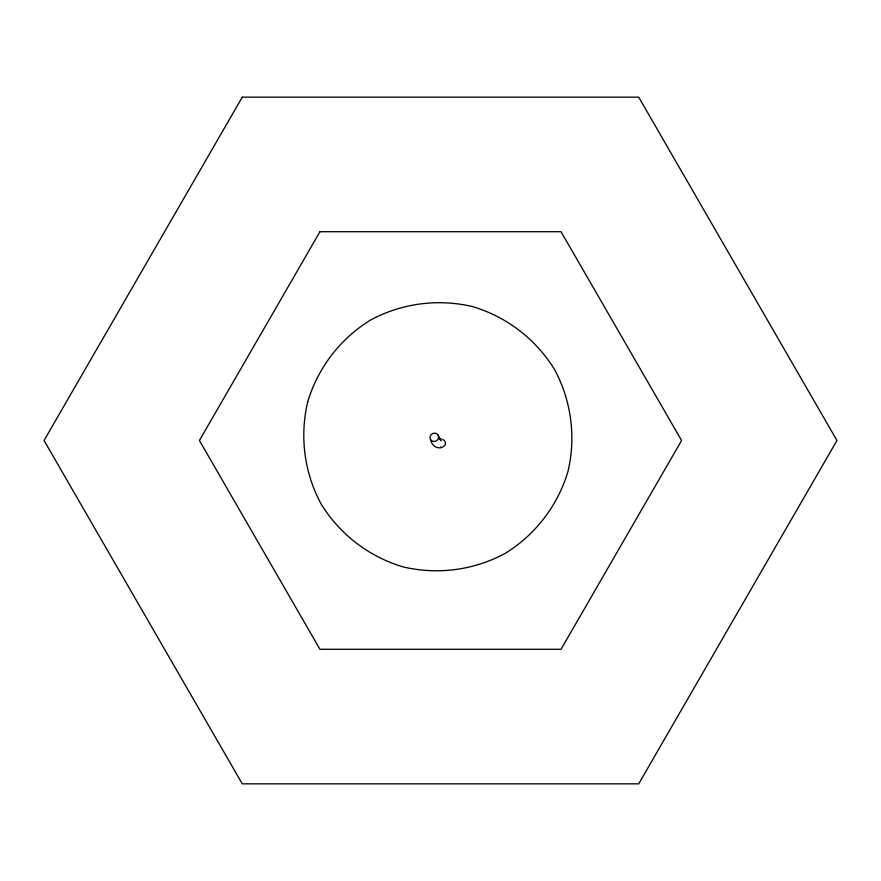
<?xml version="1.0" encoding="UTF-8"?>
<svg xmlns="http://www.w3.org/2000/svg" width="881" height="881" viewBox="0 0 881 881"><rect width="100%" height="100%" fill="white"/><g stroke="black" fill="none" stroke-linecap="round" stroke-linejoin="round"><path stroke-width="1.32" d="M439.344 438.87L441.502 438.87M441.502 447.68C435.71 448.759 431.778 445.015 430.545 439.608M440.258 439.927L440.952 440.753L438.077 435.038M442.636 439.509A3.909 3.909 0 0 1 443.572 446.656M442.636 447.052A3.909 3.909 0 0 1 440.61 447.052M307.711 401.879C299.507 436.469 304.286 472.8 321.169 504.097C339.824 534.36 368.897 556.66 402.958 566.857C437.549 575.062 473.879 570.271 505.176 553.4C535.439 534.734 557.739 505.661 567.937 471.599C576.141 437.009 571.351 400.679 554.479 369.392C535.813 339.13 506.74 316.819 472.679 306.632C438.088 298.428 401.758 303.207 370.472 320.089C340.209 338.745 317.898 367.817 307.711 401.879M242.275 97.163L44.05 440.5L242.275 783.837L638.725 783.837L836.95 440.5L638.725 97.163L242.275 97.163M319.957 231.714L199.414 440.5L319.957 649.286L561.043 649.286L681.586 440.5L561.043 231.714L319.957 231.714M433.188 441.403A4.405 4.108 -26.7 0 0 438.507 436.018A4.405 4.108 -26.7 0 0 431.238 434.542A4.405 4.108 -26.7 0 0 433.188 441.403"/></g></svg>
